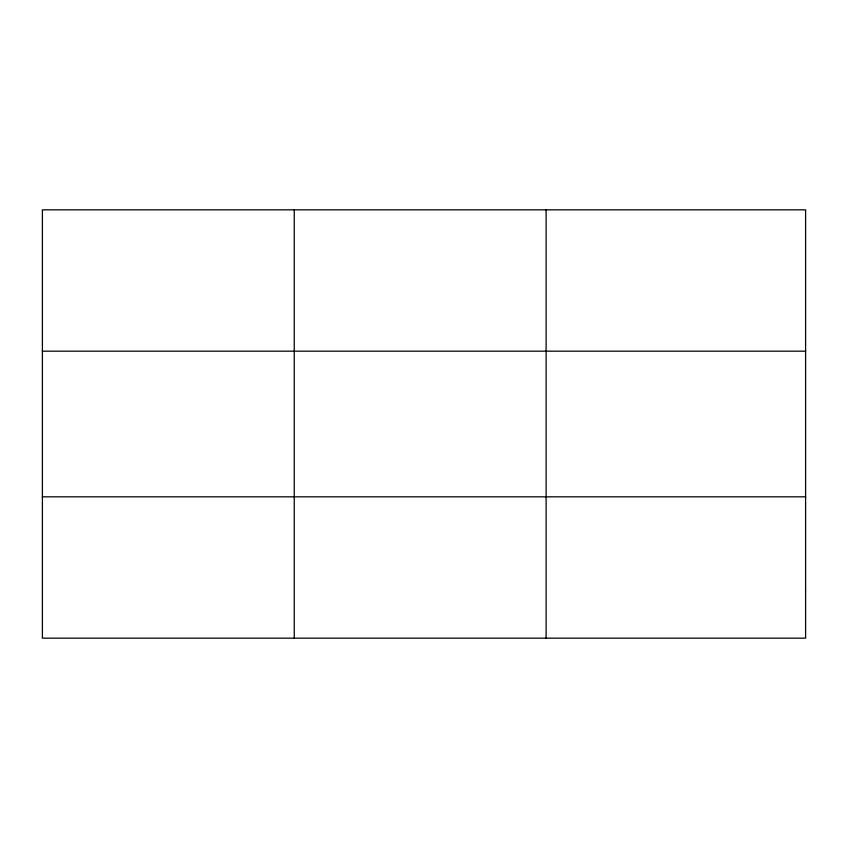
<?xml version="1.0" encoding="UTF-8"?>
<svg xmlns="http://www.w3.org/2000/svg" width="848" height="848" viewBox="0 0 848 848"><rect width="100%" height="100%" fill="white"/><g stroke="black" fill="none" stroke-linecap="round" stroke-linejoin="round"><path stroke-width="1.27" d="M294.256 209.827L294.256 638.173M546.112 209.827L546.112 638.173M42.4 351.178L805.6 351.178M42.4 496.822L805.6 496.822M805.6 591.056L805.6 638.173L42.4 638.173L42.4 209.827L805.6 209.827L805.6 591.056"/></g></svg>
